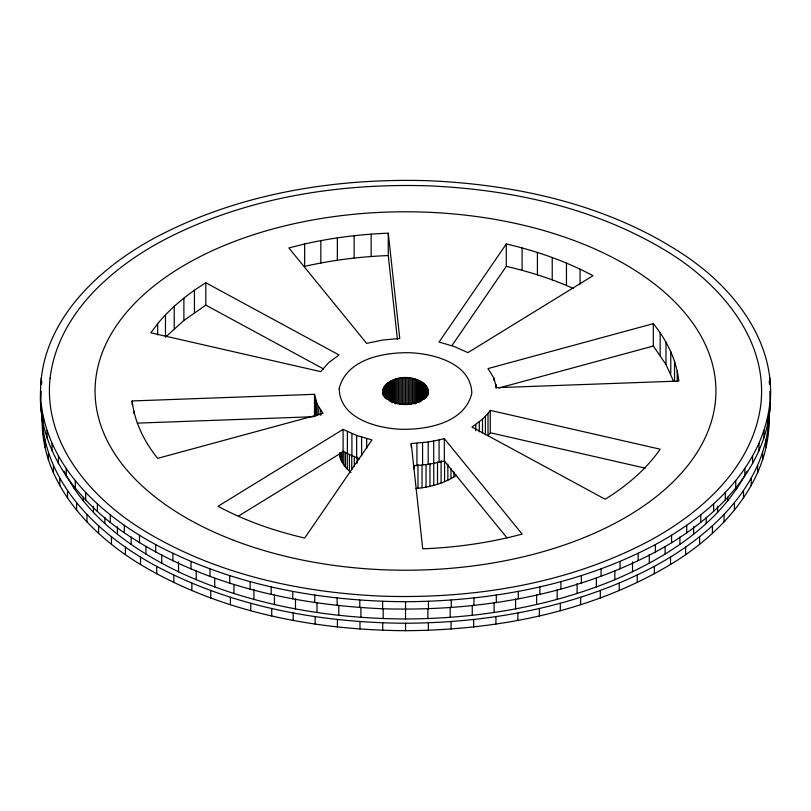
<?xml version="1.0" encoding="UTF-8"?>
<svg xmlns="http://www.w3.org/2000/svg" width="811" height="811" viewBox="0 0 811 811"><rect width="100%" height="100%" fill="white"/><g stroke="black" fill="none" stroke-linecap="round" stroke-linejoin="round"><path stroke-width="1.22" d="M40.55 391.024C41.249 321.308 98.192 268.137 155.641 237.43C238.931 193.332 334.902 177.893 428.37 180.721C518.624 184.614 611.028 205.345 686.674 256.681C733.195 288.341 773.542 339.404 770.45 398.434C769.751 468.15 712.808 521.331 655.359 552.038C572.069 596.136 476.098 611.575 382.63 608.747C292.376 604.854 199.972 584.113 124.326 532.786C77.805 501.127 37.458 450.064 40.55 391.024L41.27 411.714M40.55 398.485L40.945 391.267M769.01 414.593C771.737 479.565 722.966 532.979 670.515 564.476C591.138 612.062 497.204 630.106 405.541 630.694C313.877 630.117 219.933 612.082 140.536 564.507C88.054 532.908 38.299 478.977 42.385 413.661M382.883 390.182C386.492 409.109 423.22 409.21 428.167 391.003C423.271 372.077 382.792 372.888 382.883 394.308M768.291 433.976L768.95 414.543M769.73 411.664L770.45 390.983M41.462 384.059L41.858 381.657M41.27 404.263C49.065 468.342 101.851 515.492 155.702 544.617C232.139 585.207 319.585 601.265 405.541 601.711C491.496 601.245 578.932 585.187 655.359 544.587C709.199 515.451 761.975 468.292 769.73 404.213M42.06 414.593C43.338 483.559 99.834 535.929 156.695 566.372C232.828 606.8 319.919 622.797 405.541 623.243C491.152 622.787 578.243 606.78 654.365 566.342C708.003 537.328 760.566 490.351 768.291 426.525M747.032 471.242C719.915 523.531 667.565 557.096 614.85 579.693C548.733 607.044 476.868 618.712 405.541 618.975C327.826 618.641 249.21 604.996 178.532 571.806C132.568 549.452 87.882 517.763 63.988 471.292M506.297 243.969L439.055 342.06L454.353 346.55L467.906 352.623L592.973 275.72C565.754 261.101 536.345 250.934 506.297 243.969L506.297 266.343L451.93 345.638M157.658 323.69L150.826 332.814L320.72 371.631L328.506 362.801L339.028 354.975L205.822 282.765C187.858 293.927 171.151 307.339 157.658 323.69L157.658 334.872M488.009 413.417L490.28 410.376L660.174 449.203C645.88 469.762 626.335 486.103 605.178 499.241L471.972 427.032L482.494 419.206L488.009 413.417L488.009 435.781L490.28 432.75L490.28 410.376M205.822 282.765L205.822 305.139L183.894 320.436L165.474 337.204L165.474 314.84M415.891 488.516C430.235 487.168 444.692 483.285 456.694 475.094M343.094 429.384L218.027 506.287C245.246 520.905 274.655 531.073 304.703 538.038L371.945 439.957L356.647 435.456L343.094 429.384L343.094 451.747L238.515 516.06M653.311 323.66L487.999 368.589L493.818 377.906L496.504 387.688L678.848 381.058C676.455 359.851 666.662 340.093 653.311 323.66L653.311 346.023L665.983 364.494L673.698 381.565M498.937 387.982L653.311 346.023M304.642 243.979L288.858 247.933L366.663 343.377L382.812 340.022L399.762 338.471L388.266 233.183C360.145 234.288 332.104 237.785 304.642 243.979L304.642 266.353C332.104 260.149 360.145 256.651 388.266 255.556L388.266 233.183M439.075 439.947L444.337 438.639L522.142 534.074C489.712 542.792 456.269 547.516 422.734 548.824L411.238 443.546L428.188 441.995L439.075 439.947L439.075 462.311L428.188 464.358L413.519 465.788M439.075 462.311L444.337 461.003L507.057 537.936M132.152 400.948L314.496 394.318L317.182 404.101L323.001 413.428L157.689 458.347C144.338 441.914 134.545 422.166 132.152 400.948L132.152 404.679M137.211 423.129L313.228 416.732M490.28 432.75L645.404 468.19M506.297 266.343C529.208 271.726 551.815 278.72 573.265 288.473M343.094 451.747L359.608 458.833M205.822 305.139L323.488 368.914M339.586 452.974C339.566 460.901 345.233 467.633 350.97 472.539M769.142 381.616L769.527 384.008M388.266 255.556L397.441 339.525M770.055 391.216L770.45 398.434M768.615 413.62L769.01 420.808M769.73 377.754L769.73 383.968M767.581 417.391L767.581 424.842M766.152 439.653L766.152 447.104M763.992 430.459L763.992 437.92M762.583 452.67L762.583 460.131M758.995 443.384L758.995 450.835M757.596 465.544L757.596 472.995M752.598 456.096L752.598 463.547M751.229 478.206L751.229 485.657M744.833 468.545L744.833 476.006M743.494 490.604L743.494 498.066M736.621 486.549L736.621 489.033M735.739 480.7L735.739 488.151M734.431 502.708L734.431 510.16M727.741 497.163L727.741 500.894M725.328 492.49L725.328 499.941M724.061 514.458L724.061 521.909M717.583 506.186L717.583 512.4M713.66 503.884L713.66 511.335M712.443 525.802L712.443 533.263M706.199 517.306L706.199 523.521M700.775 514.833L700.775 522.284M699.609 536.71L699.609 544.171M693.628 526.745L693.628 534.206M686.724 525.295L686.724 532.746M685.619 547.131L685.619 554.582M679.922 536.953L679.922 544.404M677.236 371.164L677.236 381.109M674.539 361.351L674.539 381.241M671.569 535.219L671.569 542.681M670.778 351.66L670.778 374.033M670.515 557.025L670.515 564.476M665.983 342.12L665.983 364.494M665.121 546.644L665.121 554.095M660.154 332.774L660.154 355.147M655.359 544.587L655.359 552.038M654.365 566.342L654.365 573.803M649.307 554.531L649.307 563.229M638.156 553.335L638.156 560.796M637.243 575.06L637.243 582.521M632.529 561.83L632.529 571.775M620.05 561.455L620.05 568.906M619.198 583.15L619.198 590.601M614.85 570.995L614.85 579.693M601.083 568.896L601.083 576.347M600.312 590.56L600.312 598.011M596.349 578.253L596.349 586.951M581.355 575.628L581.355 583.089M580.656 597.271L580.656 604.722M580.068 269.151L580.068 284.063M577.097 583.585L577.097 593.53M566.463 263.058L566.463 285.431M560.928 581.639L560.928 589.1M560.31 603.262L560.31 610.713M557.167 589.455L557.167 599.4M552.23 257.482L552.23 279.846M539.883 586.9L539.883 594.362M539.356 608.493L539.356 615.954M537.419 252.424L537.419 274.787M536.629 594.585L536.629 604.53M522.091 247.913L522.091 270.286M518.31 591.391L518.31 598.842M517.874 612.964L517.874 620.415M515.583 598.964L515.583 608.899M496.302 595.081L496.302 602.532M495.957 384.404L495.957 388.124M495.937 616.644L495.937 624.095M494.102 602.563L494.102 612.508M493.818 377.906L493.818 380.389M485.404 416.357L485.404 435M482.494 419.206L482.494 432.871M479.271 421.943L479.271 431.888M475.763 424.558L475.763 430.773M473.928 597.971L473.928 605.422M473.654 619.523L473.654 626.974M472.266 605.381L472.266 615.326M453.937 471.931L453.937 476.909M451.281 600.039L451.281 607.5M451.098 621.581L451.098 629.042M450.987 468.667L450.987 478.612M450.176 607.409L450.176 617.353M447.854 464.044L447.854 480.203M444.56 460.557L444.56 481.683M444.337 438.639L444.337 461.003M441.103 460.668L441.103 483.032M437.514 461.895L437.514 484.258M433.682 441.072L433.794 485.353M429.962 463.943L429.962 486.316M428.461 601.286L428.461 608.747M428.37 622.828L428.37 630.279M428.117 390.182L428.117 394.308M428.188 441.995L428.188 464.358M427.985 389.361L427.985 394.339M427.762 388.55L427.762 395.94M427.904 608.625L427.904 618.57M427.448 387.749L427.448 395.2M427.052 386.959L427.052 395.656M426.576 386.188L426.576 397.37M426.008 385.428L426.008 397.856M426.039 464.764L426.039 487.127M425.359 384.698L425.359 398.373M424.629 383.988L424.629 398.9M423.829 383.309L423.829 399.468M422.957 382.66L422.957 398.819M422.592 442.715L422.592 465.078M422.024 382.042L422.024 400.685M422.034 465.433L422.034 487.806M421.01 381.464L421.01 401.344M419.946 380.927L419.946 402.043M418.821 380.42L418.821 402.783M417.959 464.723L417.959 488.323M417.645 379.953L417.645 402.327M416.935 443.232L416.935 465.595M416.418 379.538L416.418 403.148M415.151 379.163L415.151 404.02M413.843 378.838L413.843 403.685M413.833 465.098L413.833 468.819M412.505 378.565L412.505 403.412M411.238 443.546L411.238 447.266M411.136 378.331L411.136 404.425M409.748 378.149L409.748 404.243M408.339 378.027L408.339 404.121M406.919 377.946L406.919 404.04M405.5 377.916L405.5 404.01M405.541 601.711L405.541 618.975M405.541 623.243L405.541 630.694M404.071 377.946L404.071 404.04M402.661 378.027L402.661 404.121M401.252 378.149L401.252 404.243M399.864 378.331L399.864 404.425M398.495 378.565L398.495 403.412M397.157 378.838L397.157 403.696M395.849 379.163L395.849 404.02M394.582 379.538L394.582 403.148M393.355 379.953L393.355 402.327M392.179 380.42L392.179 402.783M391.054 380.927L391.054 402.043M389.979 381.464L389.979 401.354M388.976 382.052L388.976 400.685M388.033 382.67L388.033 398.819M387.161 383.319L387.161 399.468M386.36 383.998L386.36 398.911M385.641 384.698L385.641 398.373M384.992 385.438L384.992 397.856M384.424 386.188L384.424 397.37M383.948 386.959L383.948 395.656M383.552 387.749L383.552 395.21M383.238 388.55L383.238 395.94M383.177 608.625L383.177 618.57M383.015 389.361L383.015 394.339M382.721 622.828L382.721 630.289M382.63 601.296L382.63 608.747M371.144 234.126L371.144 256.489M366.684 438.639L366.684 448.584M361.584 437.139L361.584 455.782M360.905 607.419L360.905 617.353M359.983 621.591L359.983 629.042M359.8 600.049L359.8 607.5M357.073 457.029L357.073 463.243M356.647 435.456L356.647 457.82M354.316 456.461L354.316 466.406M354.143 235.677L354.143 258.04M351.913 433.601L351.913 455.964M351.751 455.802L351.751 469.468M349.409 455.052L349.409 471.211M347.392 431.574L347.392 453.937M347.28 452.984L347.28 469.133M345.385 452.072L345.385 466.984M343.732 451.109L343.732 464.774M342.313 451.321L342.313 462.503M341.147 452.741L341.147 460.192M340.235 452.873L340.235 457.84M338.805 605.391L338.805 615.336M337.356 237.846L337.356 260.209M337.427 619.533L337.427 626.984M337.153 597.981L337.153 605.432M320.832 240.614L320.832 262.987M320.73 410.386L320.73 415.364M318.784 407.274L318.784 414.735M317.182 404.101L317.182 415.283M316.979 602.583L316.979 612.518M315.935 400.877L315.935 415.79M315.134 616.654L315.134 624.105M315.043 397.613L315.043 416.246M314.78 595.092L314.78 602.553M314.496 394.318L314.496 416.682M295.488 598.974L295.488 608.919M293.207 612.974L293.207 620.435M292.761 591.401L292.761 598.853M274.442 594.605L274.442 604.54M271.726 608.514L271.726 615.965M271.188 586.921L271.188 594.372M253.914 589.475L253.914 599.41M250.761 603.283L250.761 610.734M250.153 581.659L250.153 589.121M233.974 584.853L233.974 593.551M230.415 597.291L230.415 604.753M229.716 575.658L229.716 583.109M214.722 578.284L214.722 586.982M210.759 590.58L210.759 598.042M209.988 568.917L209.988 576.378M196.211 571.025L196.211 579.723M194.437 290.226L194.437 312.59M191.872 583.17L191.872 590.631M191.021 561.476L191.021 568.937M183.894 298.073L183.894 320.436M178.532 561.861L178.532 571.806M174.223 306.284L174.223 328.658M173.818 575.09L173.818 582.551M172.905 553.366L172.905 560.827M161.754 554.562L161.754 563.26M156.695 566.372L156.695 573.833M155.702 544.617L155.702 552.068M145.929 546.675L145.929 554.136M140.536 557.056L140.536 564.507M139.492 535.26L139.492 542.711M133.764 410.842L133.764 413.326M131.139 536.994L131.139 544.445M125.441 547.161L125.441 554.623M124.326 525.325L124.326 532.786M117.423 526.785L117.423 534.236M111.442 536.75L111.442 544.201M110.276 514.873L110.276 522.325M104.842 517.347L104.842 523.561M98.597 525.842L98.597 533.303M97.381 503.925L97.381 511.376M93.458 506.226L93.458 512.44M86.97 514.498L86.97 521.949M85.713 492.53L85.713 499.992M83.29 497.204L83.29 500.934M76.609 502.749L76.609 510.21M75.301 480.741L75.301 488.192M74.409 486.59L74.409 489.084M67.536 490.655L67.536 498.106M66.198 468.596L66.198 476.047M59.791 478.247L59.791 485.708M58.422 456.137L58.422 463.598M53.425 465.585L53.425 473.046M52.026 443.424L52.026 450.886M48.437 452.72L48.437 460.172M47.018 430.509L47.018 437.96M44.858 439.694L44.858 447.155M43.429 417.432L43.429 424.893M42.709 426.576L42.709 434.027M41.99 413.397L41.99 420.848M41.27 377.794L41.27 384.008M50.089 378.119C42.963 444.175 92.748 500.063 145.929 531.763C217.186 574.614 300.8 592.75 383.177 596.207C474.384 598.964 568.045 583.89 649.307 540.866C701.85 512.44 753.338 466.416 760.911 403.888C768.037 337.832 718.252 281.944 665.071 250.244C593.814 207.393 510.2 189.257 427.823 185.81C336.616 183.053 242.955 198.117 161.693 241.141C109.15 269.566 57.662 315.591 50.089 378.119M339.191 388.601C339.728 418.537 376.872 428.309 401.333 429.293C427.448 429.749 464.581 422.967 471.809 393.406C471.272 363.47 434.128 353.697 409.667 352.724C383.552 352.258 346.419 359.04 339.191 388.601M233.74 540.298A310.441 179.231 0 0 0 715.322 402.236A310.441 179.231 0 0 0 267.437 230.476A310.441 179.231 0 0 0 233.74 540.298"/></g></svg>
